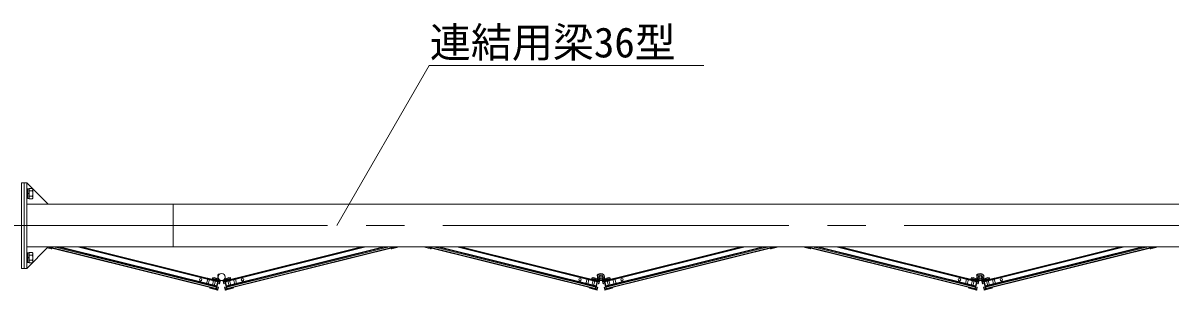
# Model space of a CAD drawing. Units: millimetres, scale not verified. Extents: x -10062 to 10062, y -16938 to 16938.
# Drawn here: x -2466 to 220, y 13787 to 14412 of the extents above; entities that cross this region are included whole.
import ezdxf
from ezdxf.enums import TextEntityAlignment as Align

# ---------------------------------------------------------------- set-up
doc = ezdxf.new("R2010")
doc.units = ezdxf.units.MM
doc.header["$LTSCALE"] = 90
doc.linetypes.add('CHAIN2', pattern=[12, 9, -1, 1, -1])
doc.linetypes.add('DASHED1', pattern=[1.8, 1.2, -0.6])
for name, color, linetype, lineweight in [('0-6_ﾎﾞﾙﾄ類', 134, 'Continuous', 18), ('1-5_中間梁18', 134, 'Continuous', 18), ('1-6_通芯', 134, 'CHAIN2', 18), ('1-9_標準ﾊﾟﾈﾙ', 134, 'Continuous', 18), ('1-B_文字', 134, 'Continuous', 18), ('2-1_連結用梁36', 134, 'Continuous', 18)]:
    doc.layers.add(name, color=color, linetype=linetype, lineweight=lineweight)
doc.styles.add('ＭＳ ゴシック', font='')
doc.styles.get('ＭＳ ゴシック').set_extended_font_data('MS Gothic')

msp = doc.modelspace()

# ---------------------------------------------------------------- linework, layer by layer
at = {"layer": '0-6_ﾎﾞﾙﾄ類'}
for p, q in [((-2443.82, 14018.56), (-2451.2, 14018.56)), ((-2451.2, 14013.31), (-2454.2, 14012.5)), ((-2451.2, 14012.5), (-2454.2, 14011.69)), ((-2443.82, 14006.44), (-2451.2, 14006.44)), ((-2442.2, 14002), (-2443.82, 14000.37)), ((-2451.2, 13863.3), (-2454.2, 13862.5)), ((-2451.2, 13862.5), (-2454.2, 13861.69)), ((-2443.82, 13868.56), (-2451.2, 13868.56)), ((-2443.82, 13856.44), (-2451.2, 13856.44)), ((-2442.2, 13852), (-2443.82, 13850.38)), ((-1115.39, 13812.18), (-1118.28, 13817.19)), ((-1109.61, 13812.18), (-1115.39, 13812.18)), ((-1109.61, 13822.18), (-1106.73, 13817.19)), ((-1106.73, 13817.19), (-1109.61, 13812.18)), ((-227.38, 13812.18), (-230.27, 13817.19)), ((-221.62, 13812.18), (-227.38, 13812.18)), ((-221.62, 13822.18), (-218.73, 13817.19)), ((-218.73, 13817.19), (-221.62, 13812.18))]:
    msp.add_line(p, q, dxfattribs=at)
for points in [[(-2454.2, 14023.5), (-2454.2, 14001.5), (-2456.5, 14001.5), (-2456.5, 14023.5)], [(-2454.2, 14023.85), (-2454.2, 14001.15), (-2451.2, 14001.15), (-2451.2, 14023.85)], [(-2454.2, 13873.5), (-2454.2, 13851.5), (-2456.5, 13851.5), (-2456.5, 13873.5)], [(-2454.2, 13873.85), (-2454.2, 13851.15), (-2451.2, 13851.15), (-2451.2, 13873.85)]]:
    msp.add_lwpolyline(points, close=True, dxfattribs=at)
for points in [[(-2443.82, 14024.63), (-2451.2, 14024.63), (-2451.2, 14000.37), (-2443.82, 14000.37)], [(-2442.2, 14002), (-2442.2, 14023), (-2443.82, 14024.63)], [(-2443.82, 13874.62), (-2451.2, 13874.62), (-2451.2, 13850.38), (-2443.82, 13850.38)], [(-2442.2, 13852), (-2442.2, 13873), (-2443.82, 13874.62)], [(-1118.28, 13817.19), (-1115.39, 13822.18), (-1109.61, 13822.18)], [(-230.27, 13817.19), (-227.38, 13822.18), (-221.62, 13822.18)]]:
    msp.add_lwpolyline(points, dxfattribs=at)
for centre, radius in [((-1112.5, 13817.19), 4.9), ((-1112.5, 13817.19), 3), ((-1112.5, 13817.19), 2.46), ((-224.5, 13817.19), 4.9), ((-224.5, 13817.19), 3), ((-224.5, 13817.19), 2.46)]:
    msp.add_circle(centre, radius, dxfattribs=at)
for centre, radius, start, end in [((-2446.86, 14021.6), 4.28, 315, 45), ((-2454.33, 14012.5), 12.12, 330, 30), ((-2446.86, 14003.41), 4.28, 315, 45), ((-2446.86, 13871.59), 4.28, 315, 45), ((-2454.33, 13862.5), 12.12, 330, 30), ((-2446.86, 13853.4), 4.28, 315, 45)]:
    msp.add_arc(centre, radius, start, end, dxfattribs=at)
at = {"layer": '1-5_中間梁18'}
msp.add_lwpolyline([(-2468.5, 13837.5), (-2468.5, 14037.5), (-2462.5, 14037.5), (-2462.5, 13837.5)], close=True, dxfattribs=at)
at = {"layer": '1-6_通芯'}
msp.add_line((-7962.5, 13937.5), (2038.5, 13937.5), dxfattribs=at)
at = {"layer": '1-9_標準ﾊﾟﾈﾙ'}
for p, q in [((-2408.45, 13885.55), (-2399.21, 13883.26)), ((-2407.21, 13886.79), (-2397.39, 13884.35)), ((-2405.09, 13887.5), (-2013.45, 13790.47)), ((-2384.37, 13885.97), (-2381.46, 13885.25)), ((-2384.3, 13887.5), (-2381.09, 13886.7)), ((-2381.09, 13886.7), (-2381.46, 13885.25)), ((-2379.31, 13887.5), (-2011.96, 13796.49)), ((-2338.15, 13887.5), (-2009.58, 13806.09)), ((-1662.85, 13887.5), (-1991.42, 13806.09)), ((-1621.69, 13887.5), (-1989.04, 13796.49)), ((-1595.91, 13887.5), (-1987.54, 13790.47)), ((-1616.7, 13887.5), (-1619.9, 13886.7)), ((-1619.9, 13886.7), (-1619.54, 13885.25)), ((-1616.62, 13885.97), (-1619.54, 13885.25)), ((-1590.92, 13887.5), (-1603.61, 13884.35)), ((-1584.68, 13887.5), (-1601.79, 13883.26)), ((-1528.32, 13887.5), (-1511.21, 13883.26)), ((-1522.08, 13887.5), (-1509.39, 13884.35)), ((-1517.09, 13887.5), (-1125.45, 13790.47)), ((-1496.37, 13885.97), (-1493.46, 13885.25)), ((-1496.3, 13887.5), (-1493.1, 13886.7)), ((-1493.1, 13886.7), (-1493.46, 13885.25)), ((-1491.31, 13887.5), (-1123.96, 13796.49)), ((-1450.14, 13887.5), (-1121.58, 13806.09)), ((-774.86, 13887.5), (-1103.42, 13806.09)), ((-733.69, 13887.5), (-1101.03, 13796.49)), ((-707.91, 13887.5), (-1099.55, 13790.47)), ((-728.7, 13887.5), (-731.9, 13886.7)), ((-731.9, 13886.7), (-731.54, 13885.25)), ((-728.63, 13885.97), (-731.54, 13885.25)), ((-702.92, 13887.5), (-715.61, 13884.35)), ((-696.68, 13887.5), (-713.79, 13883.26)), ((-640.31, 13887.5), (-623.21, 13883.26)), ((-634.08, 13887.5), (-621.4, 13884.35)), ((-629.09, 13887.5), (-237.46, 13790.47)), ((-608.37, 13885.97), (-605.46, 13885.25)), ((-608.3, 13887.5), (-605.1, 13886.7)), ((-605.1, 13886.7), (-605.46, 13885.25)), ((-603.32, 13887.5), (-235.96, 13796.49)), ((-562.15, 13887.5), (-233.59, 13806.09)), ((113.15, 13887.5), (-215.41, 13806.09)), ((154.31, 13887.5), (-213.04, 13796.49)), ((180.09, 13887.5), (-211.54, 13790.47)), ((159.3, 13887.5), (156.1, 13886.7)), ((156.1, 13886.7), (156.46, 13885.25)), ((159.37, 13885.97), (156.46, 13885.25)), ((185.09, 13887.5), (172.4, 13884.35)), ((191.32, 13887.5), (174.2, 13883.26)), ((-2041.37, 13802.53), (-2041.73, 13801.08)), ((-2038.82, 13800.36), (-2041.73, 13801.08)), ((-2012.25, 13795.32), (-2041.37, 13802.53)), ((-2033.56, 13813.27), (-2033.32, 13814.24)), ((-2009.3, 13807.26), (-2033.56, 13813.27)), ((-2032.71, 13814.6), (-2004.56, 13807.63)), ((-2021.22, 13815.88), (-2021.7, 13813.94)), ((-2004.47, 13809.66), (-2021.7, 13813.94)), ((-2007.59, 13812.5), (-2021.22, 13815.88)), ((-2009.3, 13807.26), (-2012.25, 13795.32)), ((-2007.46, 13823.98), (-2009.18, 13821.52)), ((-2009.06, 13820.83), (-2008.39, 13820.36)), ((-2009, 13817.19), (-2009, 13812.85)), ((-2006.06, 13823.61), (-2006.77, 13824.11)), ((-2006.68, 13801.2), (-2005.7, 13800.96)), ((-2004.2, 13807.03), (-2005.7, 13800.96)), ((-1996.8, 13807.03), (-1995.3, 13800.96)), ((-1996.53, 13809.66), (-1979.3, 13813.94)), ((-1968.29, 13814.6), (-1996.43, 13807.63)), ((-1994.33, 13801.2), (-1995.3, 13800.96)), ((-1993.4, 13812.5), (-1979.78, 13815.88)), ((-1992, 13817.19), (-1992, 13812.85)), ((-1991.71, 13807.26), (-1967.44, 13813.27)), ((-1991.71, 13807.26), (-1988.75, 13795.32)), ((-1990.46, 13813.24), (-1989.98, 13811.29)), ((-1988.75, 13795.32), (-1959.63, 13802.53)), ((-1979.78, 13815.88), (-1979.3, 13813.94)), ((-1967.44, 13813.27), (-1967.68, 13814.24)), ((-1962.18, 13800.36), (-1959.27, 13801.08)), ((-1959.63, 13802.53), (-1959.27, 13801.08)), ((-1153.37, 13802.53), (-1153.73, 13801.08)), ((-1150.82, 13800.36), (-1153.73, 13801.08)), ((-1124.25, 13795.32), (-1153.37, 13802.53)), ((-1145.56, 13813.27), (-1145.32, 13814.24)), ((-1121.29, 13807.26), (-1145.56, 13813.27)), ((-1144.71, 13814.6), (-1116.57, 13807.63)), ((-1133.22, 13815.88), (-1133.7, 13813.94)), ((-1116.47, 13809.66), (-1133.7, 13813.94)), ((-1119.59, 13812.5), (-1133.22, 13815.88)), ((-1121.29, 13807.26), (-1124.25, 13795.32)), ((-1119.46, 13823.98), (-1121.17, 13821.52)), ((-1121.06, 13820.83), (-1120.38, 13820.36)), ((-1121, 13817.19), (-1121, 13812.85)), ((-1118.06, 13823.61), (-1118.76, 13824.11)), ((-1118.67, 13801.2), (-1117.7, 13800.96)), ((-1116.2, 13807.03), (-1117.7, 13800.96)), ((-1108.8, 13807.03), (-1107.3, 13800.96)), ((-1108.53, 13809.66), (-1091.3, 13813.94)), ((-1080.29, 13814.6), (-1108.44, 13807.63)), ((-1106.33, 13801.2), (-1107.3, 13800.96)), ((-1105.41, 13812.5), (-1091.78, 13815.88)), ((-1104, 13817.19), (-1104, 13812.85)), ((-1103.71, 13807.26), (-1079.44, 13813.27)), ((-1103.71, 13807.26), (-1100.74, 13795.32)), ((-1102.45, 13813.24), (-1101.98, 13811.29)), ((-1100.74, 13795.32), (-1071.63, 13802.53)), ((-1091.78, 13815.88), (-1091.3, 13813.94)), ((-1079.44, 13813.27), (-1079.68, 13814.24)), ((-1074.18, 13800.36), (-1071.27, 13801.08)), ((-1071.63, 13802.53), (-1071.27, 13801.08)), ((-265.37, 13802.53), (-265.73, 13801.08)), ((-262.82, 13800.36), (-265.73, 13801.08)), ((-236.25, 13795.32), (-265.37, 13802.53)), ((-257.56, 13813.27), (-257.32, 13814.24)), ((-233.29, 13807.26), (-257.56, 13813.27)), ((-256.72, 13814.6), (-228.56, 13807.63)), ((-245.22, 13815.88), (-245.7, 13813.94)), ((-228.47, 13809.66), (-245.7, 13813.94)), ((-231.6, 13812.5), (-245.22, 13815.88)), ((-233.29, 13807.26), (-236.25, 13795.32)), ((-231.46, 13823.98), (-233.18, 13821.52)), ((-233.06, 13820.83), (-232.38, 13820.36)), ((-233, 13817.19), (-233, 13812.85)), ((-230.06, 13823.61), (-230.76, 13824.11)), ((-230.67, 13801.2), (-229.7, 13800.96)), ((-228.19, 13807.03), (-229.7, 13800.96)), ((-220.8, 13807.03), (-219.29, 13800.96)), ((-220.54, 13809.66), (-203.3, 13813.94)), ((-192.28, 13814.6), (-220.44, 13807.63)), ((-218.33, 13801.2), (-219.29, 13800.96)), ((-217.4, 13812.5), (-203.78, 13815.88)), ((-216, 13817.19), (-216, 13812.85)), ((-215.7, 13807.26), (-191.44, 13813.27)), ((-215.7, 13807.26), (-212.75, 13795.32)), ((-214.46, 13813.24), (-213.97, 13811.29)), ((-212.75, 13795.32), (-183.63, 13802.53)), ((-203.78, 13815.88), (-203.3, 13813.94)), ((-191.44, 13813.27), (-191.68, 13814.24)), ((-186.18, 13800.36), (-183.27, 13801.08)), ((-183.63, 13802.53), (-183.27, 13801.08)), ((-2029.11, 13797.95), (-2029.48, 13798.56)), ((-2012.62, 13793.86), (-2029.11, 13797.95)), ((-2013.74, 13789.3), (-2028.06, 13792.85)), ((-2009.74, 13786.76), (-2026.96, 13791.03)), ((-2012.62, 13793.86), (-2013.74, 13789.3)), ((-2007.63, 13793.19), (-2009.13, 13787.13)), ((-2008.59, 13793.44), (-2007.63, 13793.19)), ((-1992.4, 13793.44), (-1993.37, 13793.19)), ((-1993.37, 13793.19), (-1991.87, 13787.13)), ((-1991.27, 13786.76), (-1974.03, 13791.03)), ((-1988.39, 13793.86), (-1971.89, 13797.95)), ((-1988.39, 13793.86), (-1987.25, 13789.3)), ((-1987.25, 13789.3), (-1972.94, 13792.85)), ((-1971.89, 13797.95), (-1971.52, 13798.56)), ((-1141.11, 13797.95), (-1141.48, 13798.56)), ((-1124.61, 13793.86), (-1141.11, 13797.95)), ((-1125.74, 13789.3), (-1140.06, 13792.85)), ((-1121.73, 13786.76), (-1138.97, 13791.03)), ((-1124.61, 13793.86), (-1125.74, 13789.3)), ((-1119.63, 13793.19), (-1121.13, 13787.13)), ((-1120.6, 13793.44), (-1119.63, 13793.19)), ((-1104.4, 13793.44), (-1105.37, 13793.19)), ((-1105.37, 13793.19), (-1103.87, 13787.13)), ((-1103.26, 13786.76), (-1086.04, 13791.03)), ((-1100.38, 13793.86), (-1083.89, 13797.95)), ((-1100.38, 13793.86), (-1099.26, 13789.3)), ((-1099.26, 13789.3), (-1084.94, 13792.85)), ((-1083.89, 13797.95), (-1083.52, 13798.56)), ((-253.12, 13797.95), (-253.48, 13798.56)), ((-236.61, 13793.86), (-253.12, 13797.95)), ((-237.74, 13789.3), (-252.06, 13792.85)), ((-233.74, 13786.76), (-250.97, 13791.03)), ((-236.61, 13793.86), (-237.74, 13789.3)), ((-231.62, 13793.19), (-233.13, 13787.13)), ((-232.6, 13793.44), (-231.62, 13793.19)), ((-216.41, 13793.44), (-217.38, 13793.19)), ((-217.38, 13793.19), (-215.87, 13787.13)), ((-215.26, 13786.76), (-198.04, 13791.03)), ((-212.39, 13793.86), (-195.88, 13797.95)), ((-212.39, 13793.86), (-211.26, 13789.3)), ((-211.26, 13789.3), (-196.94, 13792.85)), ((-195.88, 13797.95), (-195.52, 13798.56))]:
    msp.add_line(p, q, dxfattribs=at)
at = {"layer": '1-9_標準ﾊﾟﾈﾙ', "linetype": 'DASHED1'}
for p, q in [((-2386.98, 13887.5), (-2387.07, 13887.15)), ((-1614.02, 13887.5), (-1613.93, 13887.15)), ((-1498.98, 13887.5), (-1499.07, 13887.15)), ((-726.02, 13887.5), (-725.93, 13887.15)), ((-610.98, 13887.5), (-611.06, 13887.15)), ((161.98, 13887.5), (162.06, 13887.15)), ((-2035.65, 13801.11), (-2035.88, 13800.14)), ((-2032.69, 13813.06), (-2035.65, 13801.11)), ((-2028.61, 13812.04), (-2031.57, 13800.1)), ((-2019.1, 13809.69), (-2022.06, 13797.75)), ((-2018.74, 13811.14), (-2019.1, 13809.69)), ((-2015.02, 13808.67), (-2017.98, 13796.74)), ((-2014.66, 13810.13), (-2015.02, 13808.67)), ((-1986.35, 13810.13), (-1985.98, 13808.67)), ((-1985.98, 13808.67), (-1983.02, 13796.74)), ((-1982.27, 13811.14), (-1981.9, 13809.69)), ((-1981.9, 13809.69), (-1978.95, 13797.75)), ((-1972.4, 13812.04), (-1969.43, 13800.1)), ((-1968.32, 13813.06), (-1965.36, 13801.11)), ((-1965.36, 13801.11), (-1965.11, 13800.14)), ((-1147.64, 13801.11), (-1147.89, 13800.14)), ((-1144.68, 13813.06), (-1147.64, 13801.11)), ((-1140.61, 13812.04), (-1143.57, 13800.1)), ((-1131.09, 13809.69), (-1134.05, 13797.75)), ((-1130.73, 13811.14), (-1131.09, 13809.69)), ((-1127.02, 13808.67), (-1129.98, 13796.74)), ((-1126.66, 13810.13), (-1127.02, 13808.67)), ((-1098.34, 13810.13), (-1097.98, 13808.67)), ((-1097.98, 13808.67), (-1095.02, 13796.74)), ((-1094.27, 13811.14), (-1093.9, 13809.69)), ((-1093.9, 13809.69), (-1090.94, 13797.75)), ((-1084.39, 13812.04), (-1081.43, 13800.1)), ((-1080.32, 13813.06), (-1077.35, 13801.11)), ((-1077.35, 13801.11), (-1077.12, 13800.14)), ((-259.64, 13801.11), (-259.88, 13800.14)), ((-256.69, 13813.06), (-259.64, 13801.11)), ((-252.61, 13812.04), (-255.56, 13800.1)), ((-243.1, 13809.69), (-246.05, 13797.75)), ((-242.74, 13811.14), (-243.1, 13809.69)), ((-239.02, 13808.67), (-241.97, 13796.74)), ((-238.66, 13810.13), (-239.02, 13808.67)), ((-210.34, 13810.13), (-209.98, 13808.67)), ((-209.98, 13808.67), (-207.02, 13796.74)), ((-206.26, 13811.14), (-205.9, 13809.69)), ((-205.9, 13809.69), (-202.94, 13797.75)), ((-196.39, 13812.04), (-193.44, 13800.1)), ((-192.31, 13813.06), (-189.36, 13801.11)), ((-189.36, 13801.11), (-189.12, 13800.14)), ((-2031.57, 13800.1), (-2031.8, 13799.13)), ((-1969.43, 13800.1), (-1969.19, 13799.13)), ((-1143.57, 13800.1), (-1143.81, 13799.13)), ((-1081.43, 13800.1), (-1081.19, 13799.13)), ((-255.56, 13800.1), (-255.81, 13799.13)), ((-193.44, 13800.1), (-193.19, 13799.13))]:
    msp.add_line(p, q, dxfattribs=at)
at = {"layer": '1-9_標準ﾊﾟﾈﾙ'}
for points in [[(-2407.21, 13886.79), (-2013.74, 13789.3), (-2009.01, 13808.42), (-2328.16, 13887.5)], [(-2405.09, 13887.5), (-2013.45, 13790.47), (-2012.73, 13793.37), (-2392.61, 13887.5)], [(-2384.37, 13885.97), (-2384.74, 13886.58), (-2388.46, 13887.5)], [(-2384.3, 13887.5), (-2012.25, 13795.32), (-2009.3, 13807.26), (-2333.16, 13887.5)], [(-1590.92, 13887.5), (-1987.25, 13789.3), (-1992, 13808.42), (-1672.83, 13887.5)], [(-1616.7, 13887.5), (-1988.75, 13795.32), (-1991.71, 13807.26), (-1667.84, 13887.5)], [(-1595.91, 13887.5), (-1987.54, 13790.47), (-1988.27, 13793.37), (-1608.38, 13887.5)], [(-1616.62, 13885.97), (-1616.27, 13886.58), (-1612.54, 13887.5)], [(-1522.08, 13887.5), (-1125.74, 13789.3), (-1121, 13808.42), (-1440.17, 13887.5)], [(-1517.09, 13887.5), (-1125.45, 13790.47), (-1124.73, 13793.37), (-1504.62, 13887.5)], [(-1496.37, 13885.97), (-1496.74, 13886.58), (-1500.46, 13887.5)], [(-1496.3, 13887.5), (-1124.25, 13795.32), (-1121.29, 13807.26), (-1445.16, 13887.5)], [(-702.92, 13887.5), (-1099.26, 13789.3), (-1103.99, 13808.42), (-784.84, 13887.5)], [(-728.7, 13887.5), (-1100.74, 13795.32), (-1103.71, 13807.26), (-779.84, 13887.5)], [(-707.91, 13887.5), (-1099.55, 13790.47), (-1100.27, 13793.37), (-720.39, 13887.5)], [(-728.63, 13885.97), (-728.26, 13886.58), (-724.54, 13887.5)], [(-634.08, 13887.5), (-237.74, 13789.3), (-233, 13808.42), (-552.17, 13887.5)], [(-629.09, 13887.5), (-237.46, 13790.47), (-236.74, 13793.37), (-616.62, 13887.5)], [(-608.37, 13885.97), (-608.73, 13886.58), (-612.46, 13887.5)], [(-608.3, 13887.5), (-236.25, 13795.32), (-233.29, 13807.26), (-557.15, 13887.5)], [(185.09, 13887.5), (-211.26, 13789.3), (-215.99, 13808.42), (103.17, 13887.5)], [(159.3, 13887.5), (-212.75, 13795.32), (-215.7, 13807.26), (108.15, 13887.5)], [(180.09, 13887.5), (-211.54, 13790.47), (-212.26, 13793.37), (167.62, 13887.5)], [(159.37, 13885.97), (159.73, 13886.58), (163.46, 13887.5)], [(-2008.59, 13793.44), (-2009.86, 13788.34), (-2012.77, 13789.06), (-2008.32, 13807.02), (-2005.41, 13806.3), (-2006.68, 13801.2)], [(-1992.4, 13793.44), (-1991.14, 13788.34), (-1988.23, 13789.06), (-1992.68, 13807.02), (-1995.59, 13806.3), (-1994.33, 13801.2)], [(-1120.6, 13793.44), (-1121.86, 13788.34), (-1124.78, 13789.06), (-1120.32, 13807.02), (-1117.41, 13806.3), (-1118.67, 13801.2)], [(-1104.4, 13793.44), (-1103.14, 13788.34), (-1100.23, 13789.06), (-1104.68, 13807.02), (-1107.59, 13806.3), (-1106.33, 13801.2)], [(-232.6, 13793.44), (-233.86, 13788.34), (-236.77, 13789.06), (-232.33, 13807.02), (-229.41, 13806.3), (-230.67, 13801.2)], [(-216.41, 13793.44), (-215.14, 13788.34), (-212.23, 13789.06), (-216.68, 13807.02), (-219.59, 13806.3), (-218.33, 13801.2)], [(-2038.82, 13800.36), (-2038.21, 13800.72), (-2029.48, 13798.56)], [(-1962.18, 13800.36), (-1962.78, 13800.72), (-1971.52, 13798.56)], [(-1150.82, 13800.36), (-1150.22, 13800.72), (-1141.48, 13798.56)], [(-1074.18, 13800.36), (-1074.79, 13800.72), (-1083.52, 13798.56)], [(-262.82, 13800.36), (-262.21, 13800.72), (-253.48, 13798.56)], [(-186.18, 13800.36), (-186.79, 13800.72), (-195.52, 13798.56)]]:
    msp.add_lwpolyline(points, dxfattribs=at)
for points in [[(-2006.17, 13810.09), (-2021.7, 13813.94), (-2022.18, 13811.99), (-2006.65, 13808.15)], [(-1994.83, 13810.09), (-1979.3, 13813.94), (-1978.82, 13811.99), (-1994.35, 13808.15)], [(-1118.17, 13810.09), (-1133.7, 13813.94), (-1134.18, 13811.99), (-1118.65, 13808.15)], [(-1106.83, 13810.09), (-1091.3, 13813.94), (-1090.82, 13811.99), (-1106.35, 13808.15)], [(-230.17, 13810.09), (-245.7, 13813.94), (-246.18, 13811.99), (-230.65, 13808.15)], [(-218.83, 13810.09), (-203.3, 13813.94), (-202.81, 13811.99), (-218.35, 13808.15)]]:
    msp.add_lwpolyline(points, close=True, dxfattribs=at)
for centre, radius in [((-2049.6, 13810.9), 3), ((-2000.5, 13817.19), 8.5), ((-2000.5, 13817.19), 8), ((-1951.4, 13810.9), 3), ((-1161.59, 13810.9), 3), ((-1112.5, 13817.19), 8.5), ((-1112.5, 13817.19), 8), ((-1063.4, 13810.9), 3), ((-273.6, 13810.9), 3), ((-224.5, 13817.19), 8.5), ((-224.5, 13817.19), 8), ((-175.4, 13810.9), 3)]:
    msp.add_circle(centre, radius, dxfattribs=at)
for centre, radius, start, end in [((-2398.85, 13884.71), 1.5, 256.08417, 346.08417), ((-2387.3, 13894.94), 8.5, 241.075, 284.157), ((-1613.7, 13894.94), 8.5, 255.843, 298.925), ((-1602.15, 13884.71), 1.5, 193.91583, 283.91583), ((-1510.85, 13884.71), 1.5, 256.08417, 346.08417), ((-1499.3, 13894.94), 8.5, 241.075, 284.157), ((-725.7, 13894.94), 8.5, 255.843, 298.925), ((-714.15, 13884.71), 1.5, 193.91583, 283.91583), ((-622.84, 13884.71), 1.5, 256.08417, 346.08417), ((-611.3, 13894.94), 8.5, 241.075, 284.157), ((162.3, 13894.94), 8.5, 255.843, 298.925), ((173.84, 13884.71), 1.5, 193.91583, 283.91583), ((-2032.83, 13814.12), 0.504, 76.08417, 166.08417), ((-2017.54, 13807.24), 8.5, 48.012, 104.157), ((-2008.77, 13821.25), 0.504, 145, 235), ((-2007.05, 13823.7), 0.504, 55, 145), ((-2004.69, 13807.14), 0.504, 346.08417, 76.08417), ((-1996.32, 13807.14), 0.504, 103.91583, 193.91583), ((-1983.46, 13807.24), 8.5, 75.843, 131.988), ((-1968.17, 13814.12), 0.504, 13.91583, 103.91583), ((-1144.84, 13814.12), 0.504, 76.08417, 166.08417), ((-1129.54, 13807.24), 8.5, 48.012, 104.157), ((-1120.77, 13821.25), 0.504, 145, 235), ((-1119.05, 13823.7), 0.504, 55, 145), ((-1116.68, 13807.14), 0.504, 346.08417, 76.08417), ((-1108.31, 13807.14), 0.504, 103.91583, 193.91583), ((-1095.46, 13807.24), 8.5, 75.843, 131.988), ((-1080.16, 13814.12), 0.504, 13.91583, 103.91583), ((-256.83, 13814.12), 0.504, 76.08417, 166.08417), ((-241.54, 13807.24), 8.5, 48.012, 104.157), ((-232.77, 13821.25), 0.504, 145, 235), ((-231.05, 13823.7), 0.504, 55, 145), ((-228.68, 13807.14), 0.504, 346.08417, 76.08417), ((-220.31, 13807.14), 0.504, 103.91583, 193.91583), ((-207.46, 13807.24), 8.5, 75.843, 131.988), ((-192.17, 13814.12), 0.504, 13.91583, 103.91583), ((-2032.04, 13806.92), 8.5, 228.012, 284.157), ((-2026.6, 13792.48), 1.5, 166.08417, 256.08417), ((-2009.62, 13787.24), 0.504, 256.08417, 346.08417), ((-1991.38, 13787.24), 0.504, 193.91583, 283.91583), ((-1974.39, 13792.48), 1.5, 283.91583, 13.91583), ((-1968.96, 13806.92), 8.5, 255.843, 311.988), ((-1144.04, 13806.92), 8.5, 228.012, 284.157), ((-1138.6, 13792.48), 1.5, 166.08417, 256.08417), ((-1121.62, 13787.24), 0.504, 256.08417, 346.08417), ((-1103.38, 13787.24), 0.504, 193.91583, 283.91583), ((-1086.4, 13792.48), 1.5, 283.91583, 13.91583), ((-1080.95, 13806.92), 8.5, 255.843, 311.988), ((-256.04, 13806.92), 8.5, 228.012, 284.157), ((-250.6, 13792.48), 1.5, 166.08417, 256.08417), ((-233.61, 13787.24), 0.504, 256.08417, 346.08417), ((-215.39, 13787.24), 0.504, 193.91583, 283.91583), ((-198.4, 13792.48), 1.5, 283.91583, 13.91583), ((-192.96, 13806.92), 8.5, 255.843, 311.988)]:
    msp.add_arc(centre, radius, start, end, dxfattribs=at)
at = {"layer": '1-B_文字'}
msp.add_line((-1514.14, 14311.82), (-871.6, 14311.82), dxfattribs=at)
msp.add_lwpolyline([(-1730.61, 13937.5), (-1514.5, 14311.82), (-1514.14, 14311.82)], dxfattribs=at)
at = {"layer": '2-1_連結用梁36'}
msp.add_line((-2113.55, 13887.5), (-2113.55, 13987.5), dxfattribs=at)
for points in [[(-2456.5, 13837.5), (-2456.5, 14037.5), (-2462.5, 14037.5), (-2462.5, 13837.5)], [(-2456.5, 13987.5), (-2406.5, 13987.5), (-2456.5, 14037.5)], [(-2456.5, 13887.5), (1237.5, 13887.5), (1237.5, 13987.5), (-2456.5, 13987.5)], [(-2456.5, 13887.5), (-2406.5, 13887.5), (-2456.5, 13837.5)]]:
    msp.add_lwpolyline(points, close=True, dxfattribs=at)

# ---------------------------------------------------------------- texts
at = {"layer": '1-B_文字', "style": 'ＭＳ ゴシック'}
msp.add_text('連結用梁36型', height=70.38, dxfattribs=at).set_placement((-1513.14, 14309.86), align=Align.BOTTOM_LEFT)

doc.saveas('drawing.dxf')
